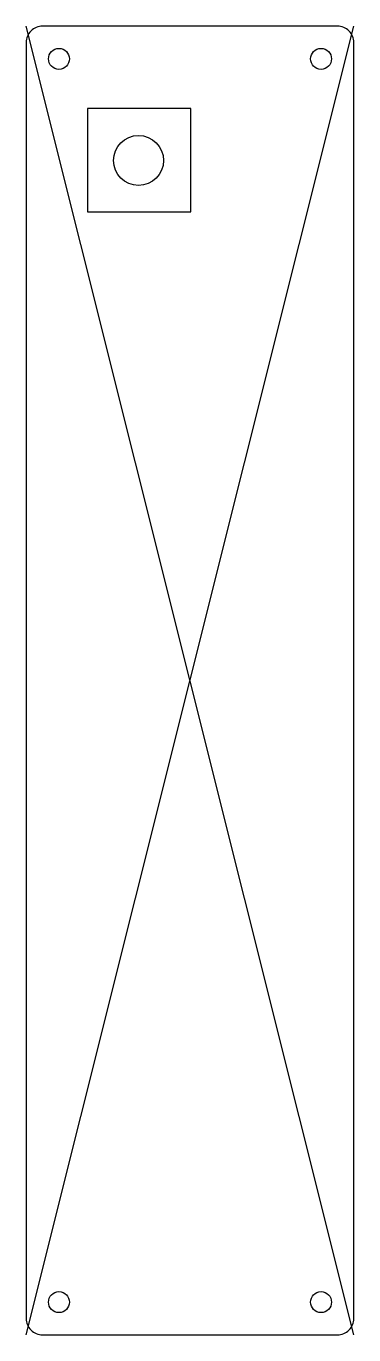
# Model space of a CAD drawing. Header units: millimetres. Extents: x -25 to 25, y -100 to 100.
import ezdxf

# ---------------------------------------------------------------- set-up
doc = ezdxf.new("R2010")
doc.units = ezdxf.units.MM
doc.layers.get('0').update_dxf_attribs({"linetype": 'CONTINUOUS'})

msp = doc.modelspace()

# ---------------------------------------------------------------- linework, layer by layer
for p, q in [((25, -100), (-25, 100)), ((-25, -100), (25, 100))]:
    msp.add_line(p, q)
msp.add_lwpolyline([(-22.5, -100), (22.5, -100, 0.414214), (25, -97.5), (25, 97.5, 0.414214), (22.5, 100), (-22.5, 100, 0.414214), (-25, 97.5), (-25, -97.5, 0.414214)], format="xyb", close=True)
msp.add_lwpolyline([(0.14, 87.41), (-15.66, 87.41), (-15.66, 71.61), (0.14, 71.61)], close=True)
for centre, radius in [((-20, 95), 1.6), ((20, 95), 1.6), ((-7.85, 79.48), 3.82), ((-20, -95), 1.6), ((20, -95), 1.6)]:
    msp.add_circle(centre, radius)

doc.saveas('drawing.dxf')
